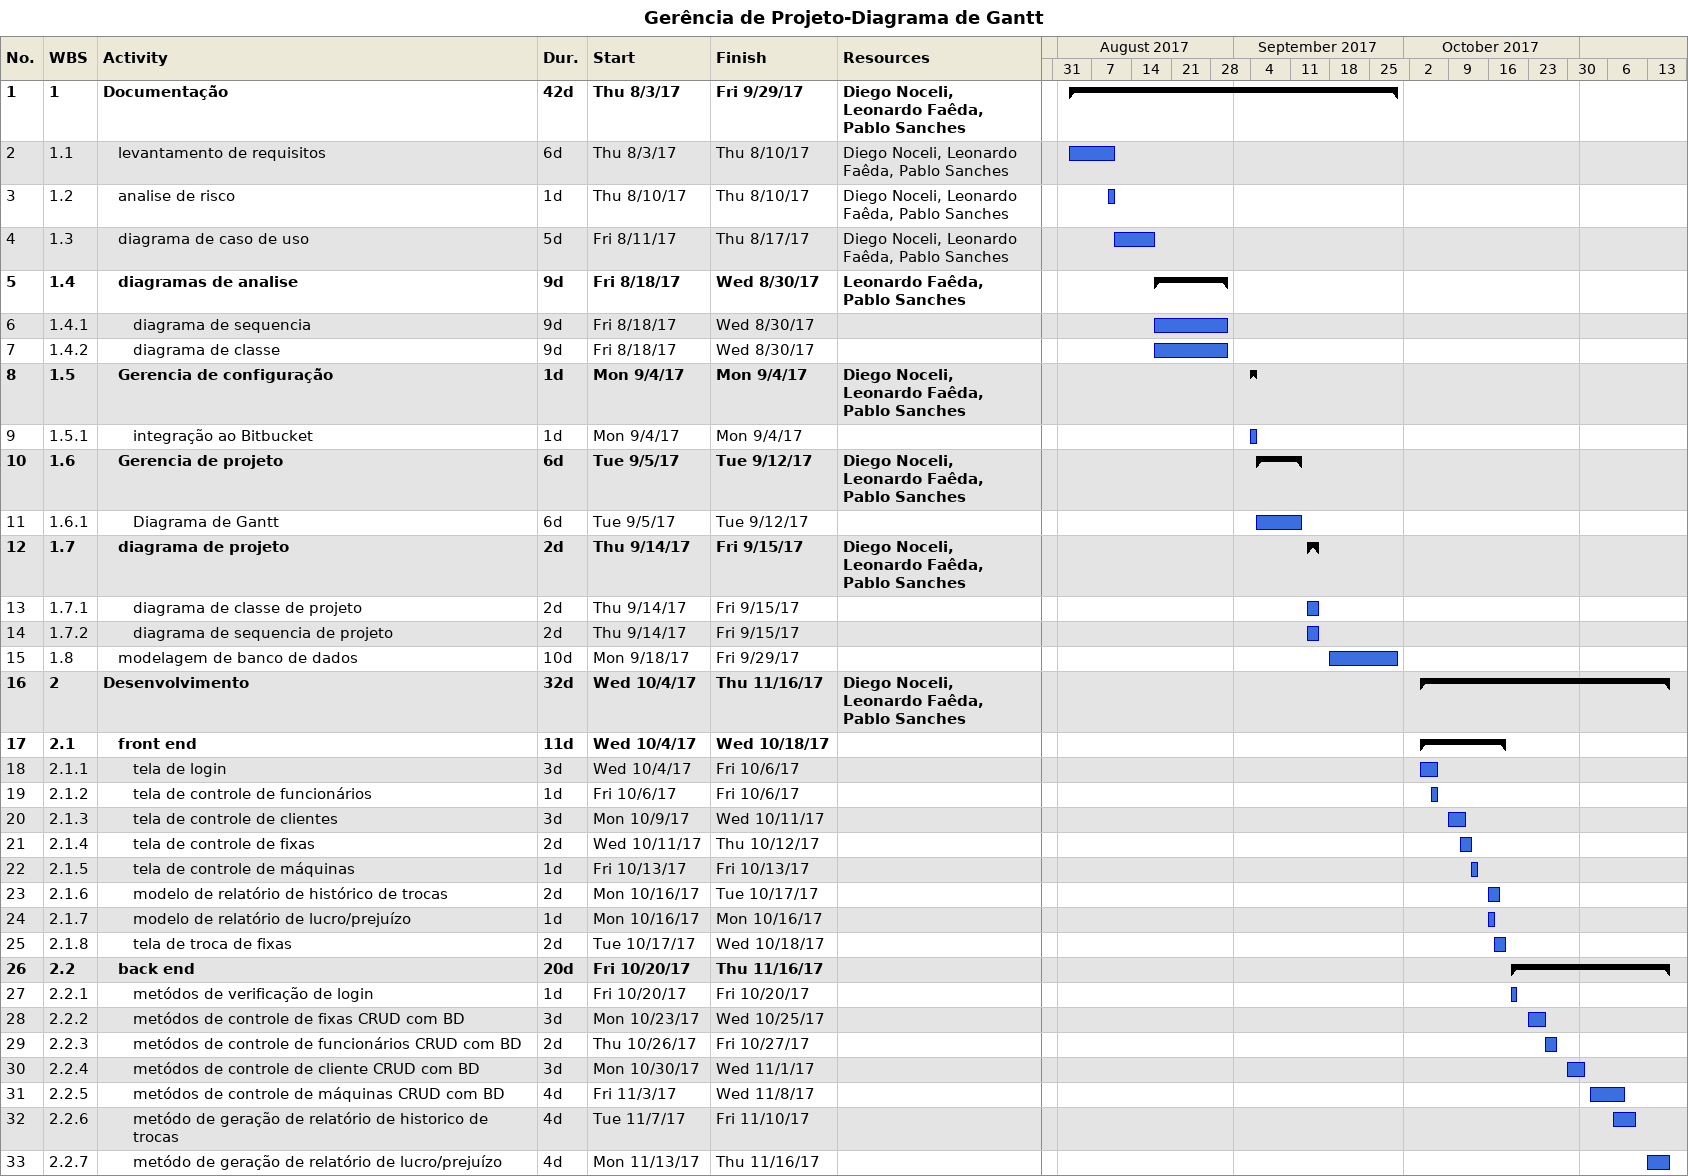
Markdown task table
Gerência de Projeto-Diagrama de Gantt

| ID | WBS | Task | Duration | Start | Finish | Resources |
|---|---|---|---|---|---|---|
| 1 | 1 | **Documentação** | 42d | 2017-08-03 | 2017-09-29 | Diego Noceli, Leonardo Faêda, Pablo Sanches |
| 2 | 1.1 | levantamento de requisitos | 6d | 2017-08-03 | 2017-08-10 | Diego Noceli, Leonardo Faêda, Pablo Sanches |
| 3 | 1.2 | analise de risco | 1d | 2017-08-10 | 2017-08-10 | Diego Noceli, Leonardo Faêda, Pablo Sanches |
| 4 | 1.3 | diagrama de caso de uso | 5d | 2017-08-11 | 2017-08-17 | Diego Noceli, Leonardo Faêda, Pablo Sanches |
| 5 | 1.4 | **diagramas de analise** | 9d | 2017-08-18 | 2017-08-30 | Leonardo Faêda, Pablo Sanches |
| 6 | 1.4.1 | diagrama de sequencia | 9d | 2017-08-18 | 2017-08-30 |  |
| 7 | 1.4.2 | diagrama de classe | 9d | 2017-08-18 | 2017-08-30 |  |
| 8 | 1.5 | **Gerencia de configuração** | 1d | 2017-09-04 | 2017-09-04 | Diego Noceli, Leonardo Faêda, Pablo Sanches |
| 9 | 1.5.1 | integração ao Bitbucket | 1d | 2017-09-04 | 2017-09-04 |  |
| 10 | 1.6 | **Gerencia de projeto** | 6d | 2017-09-05 | 2017-09-12 | Diego Noceli, Leonardo Faêda, Pablo Sanches |
| 11 | 1.6.1 | Diagrama de Gantt | 6d | 2017-09-05 | 2017-09-12 |  |
| 12 | 1.7 | **diagrama de projeto** | 2d | 2017-09-14 | 2017-09-15 | Diego Noceli, Leonardo Faêda, Pablo Sanches |
| 13 | 1.7.1 | diagrama de classe de projeto | 2d | 2017-09-14 | 2017-09-15 |  |
| 14 | 1.7.2 | diagrama de sequencia de projeto | 2d | 2017-09-14 | 2017-09-15 |  |
| 15 | 1.8 | modelagem de banco de dados | 10d | 2017-09-18 | 2017-09-29 |  |
| 16 | 2 | **Desenvolvimento** | 32d | 2017-10-04 | 2017-11-16 | Diego Noceli, Leonardo Faêda, Pablo Sanches |
| 17 | 2.1 | **front end** | 11d | 2017-10-04 | 2017-10-18 |  |
| 18 | 2.1.1 | tela de login | 3d | 2017-10-04 | 2017-10-06 |  |
| 19 | 2.1.2 | tela de controle de funcionários | 1d | 2017-10-06 | 2017-10-06 |  |
| 20 | 2.1.3 | tela de controle de clientes | 3d | 2017-10-09 | 2017-10-11 |  |
| 21 | 2.1.4 | tela de controle de fixas | 2d | 2017-10-11 | 2017-10-12 |  |
| 22 | 2.1.5 | tela de controle de máquinas | 1d | 2017-10-13 | 2017-10-13 |  |
| 23 | 2.1.6 | modelo de relatório de histórico de trocas | 2d | 2017-10-16 | 2017-10-17 |  |
| 24 | 2.1.7 | modelo de relatório de lucro/prejuízo | 1d | 2017-10-16 | 2017-10-16 |  |
| 25 | 2.1.8 | tela de troca de fixas | 2d | 2017-10-17 | 2017-10-18 |  |
| 26 | 2.2 | **back end** | 20d | 2017-10-20 | 2017-11-16 |  |
| 27 | 2.2.1 | metódos de verificação de login | 1d | 2017-10-20 | 2017-10-20 |  |
| 28 | 2.2.2 | metódos de controle de fixas CRUD com BD | 3d | 2017-10-23 | 2017-10-25 |  |
| 29 | 2.2.3 | metódos de controle de funcionários CRUD com BD | 2d | 2017-10-26 | 2017-10-27 |  |
| 30 | 2.2.4 | metódos de controle de cliente CRUD com BD | 3d | 2017-10-30 | 2017-11-01 |  |
| 31 | 2.2.5 | metódos de controle de máquinas CRUD com BD | 4d | 2017-11-03 | 2017-11-08 |  |
| 32 | 2.2.6 | metódo de geração de relatório de historico de trocas | 4d | 2017-11-07 | 2017-11-10 |  |
| 33 | 2.2.7 | metódo de geração de relatório de lucro/prejuízo | 4d | 2017-11-13 | 2017-11-16 |  |
